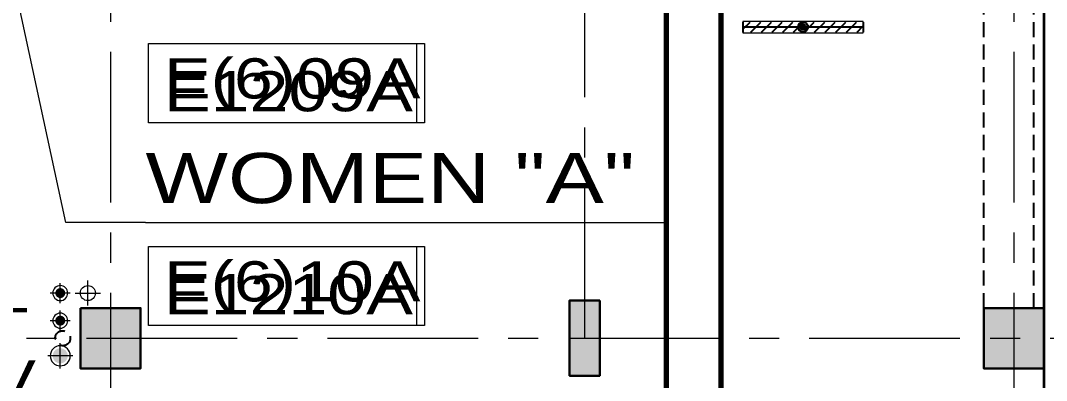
# Model space of a CAD drawing. Header units: inches. Extents: x -26575 to 27, y -11337 to 2257.
# Drawn here: x -23616.9 to -23208, y 350.3 to 493.8 of the extents above; entities that cross this region are included whole.
import ezdxf
from ezdxf.enums import TextEntityAlignment as Align

# ---------------------------------------------------------------- set-up
doc = ezdxf.new("R2010")
doc.units = ezdxf.units.IN
doc.header["$LTSCALE"] = 48
doc.header["$MEASUREMENT"] = 0
for name, pattern in [('A106$0$CENTER', [2, 1.25, -0.25, 0.25, -0.25]), ('A112$0$CENTER', [2, 1.25, -0.25, 0.25, -0.25]), ('NB - 12th floor_plan$0$HIDDEN2', [0.1875, 0.125, -0.0625])]:
    doc.linetypes.add(name, pattern=pattern)
for name, color, linetype in [('A106$0$A-ANNO-PATT-1-12', 8, 'Continuous'), ('A106$0$A-ANNO-PATT-5-12', 8, 'Continuous'), ('A106$0$A-ANNO-PATT-6-12', 8, 'Continuous'), ('A106$0$A-ANNO-TEXT', 8, 'Continuous'), ('A106$0$A-AREA-IDEN', 8, 'Continuous'), ('A106$0$A-COLS-COL5-12', 8, 'Continuous'), ('A106$0$A-COLS-COL6-12', 8, 'Continuous'), ('A106$0$A-FLOR-SLEEVE', 8, 'Continuous'), ('A106$0$A-FLOR-SLEEVE-4-12', 8, 'Continuous'), ('A106$0$A-GRID-GRDP0-15', 8, 'Continuous'), ('A106$0$A-PLUMB-RISER', 8, 'Continuous'), ('A106$0$A-ROOF-LEAD-3-12', 8, 'Continuous'), ('A112$0$A-ANNO-IDEN', 8, 'Continuous'), ('A112$0$A-ANNO-PATT-1-12', 8, 'Continuous'), ('A112$0$A-ANNO-PATT-5-12', 8, 'Continuous'), ('A112$0$A-ANNO-PATT-6-12', 8, 'Continuous'), ('A112$0$A-COLS-COL1-12', 8, 'Continuous'), ('A112$0$A-COLS-COL5-12', 8, 'Continuous'), ('A112$0$A-COLS-COL6-12', 8, 'Continuous'), ('A112$0$A-FLOR-SLEEVE', 8, 'Continuous'), ('A112$0$A-FLOR-SLEEVE-4-12', 8, 'Continuous'), ('A112$0$A-GRID-GRDP0-15', 8, 'Continuous'), ('A112$0$A-PLUMB-RISER', 8, 'Continuous'), ('A112$0$A-ROOF-LEAD-3-12', 8, 'A112$0$CENTER'), ('A612$0$A-COLS-COL1-12', 8, 'Continuous'), ('A612$0$A-FLOR-SLEEVE', 8, 'Continuous'), ('A612$0$br612 - E-Lite', 3, 'Continuous'), ('E-FIRE', 234, 'Continuous'), ('E-Lite', 53, 'Continuous'), ('E-Lite-Emer', 13, 'Continuous'), ('NB - 12th floor_plan$0$STCBEAMS', 1, 'NB - 12th floor_plan$0$HIDDEN2'), ('NB - 12th floor_plan$0$STCCOLS1', 1, 'NB - 12th floor_plan$0$HIDDEN2'), ('NB - 12th floor_plan$0$STPJ', 1, 'NB - 12th floor_plan$0$HIDDEN2'), ('NB - 12th floor_plan$0$STWETSTACK', 1, 'NB - 12th floor_plan$0$HIDDEN2'), ('XREF', 7, 'Continuous')]:
    doc.layers.add(name, color=color, linetype=linetype)
doc.layers.add('E-Fire-Covr', color=240, linetype='Continuous', lineweight=70, plot=False)
doc.styles.add('A106$0$Arial', font='arial.ttf', dxfattribs={"height": 0.07683851047904193})
doc.styles.add('A106$0$style-Arial', font='arial.ttf')
doc.styles.add('A112$0$Arial', font='arial.ttf', dxfattribs={"height": 0.07683851047904193})

# ---------------------------------------------------------------- blocks, each defined once
blk = doc.blocks.new('*D600', base_point=(-0.0001762183201208245, 4.436446016597984e-05))
at = {"layer": 'A106$0$A-FLOR-SLEEVE', "linetype": 'Continuous', "lineweight": 0}
for p, q in [((3.999823781679879, 4.436446016597984e-05), (-4.000176218320121, 4.436446016597984e-05)), ((-0.0001762183201208245, -3.999955635539834), (-0.0001762183201208245, 4.000044364460166))]:
    blk.add_line(p, q, dxfattribs=at)
blk = doc.blocks.new('*U599')
at = {"layer": 'A106$0$A-FLOR-SLEEVE', "linetype": 'Continuous', "lineweight": 13, "extrusion": (0, 0, -1)}
blk.add_circle((0.0001762183201208245, 4.436446016597984e-05), 3, dxfattribs=at)
at = {"layer": 'A106$0$A-FLOR-SLEEVE', "linetype": 'Continuous', "lineweight": 0}
blk.add_blockref('*D600', (-0.0001762183201208245, 4.436446016597984e-05), dxfattribs=at)
blk = doc.blocks.new('*D602', base_point=(2.758229311439209e-05, -8.205071048905666e-05))
at = {"layer": 'A106$0$A-FLOR-SLEEVE', "linetype": 'Continuous', "lineweight": 0}
for p, q in [((2.758229311439209e-05, -5.000082050710489), (2.758229311439209e-05, 4.999917949289511)), ((5.000027582293114, -8.205071048905666e-05), (-4.999972417706886, -8.205071048905666e-05))]:
    blk.add_line(p, q, dxfattribs=at)
blk = doc.blocks.new('*U601')
at = {"layer": 'A106$0$A-FLOR-SLEEVE', "linetype": 'Continuous', "lineweight": 13, "extrusion": (0, 0, -1)}
blk.add_circle((-2.758229311439209e-05, -8.205071048905666e-05), 4, dxfattribs=at)
at = {"layer": 'A106$0$A-FLOR-SLEEVE', "linetype": 'Continuous', "lineweight": 0}
blk.add_blockref('*D602', (2.758229311439209e-05, -8.205071048905666e-05), dxfattribs=at)
blk = doc.blocks.new('*D610', base_point=(-6.153803406050429e-05, 2.068672148425321e-05))
at = {"layer": 'A106$0$A-FLOR-SLEEVE-4-12', "linetype": 'Continuous', "lineweight": 0}
for p, q in [((-6.153803406050429e-05, -4.999979313278516), (-6.153803406050429e-05, 5.000020686721484)), ((-5.000061538034061, 2.068672148425321e-05), (4.999938461965939, 2.068672148425321e-05))]:
    blk.add_line(p, q, dxfattribs=at)
blk = doc.blocks.new('*U609')
at = {"layer": 'A106$0$A-FLOR-SLEEVE-4-12', "linetype": 'Continuous', "lineweight": 13}
blk.add_circle((-6.153803406050429e-05, 2.068672148425321e-05), 3, dxfattribs=at)
at = {"layer": 'A106$0$A-FLOR-SLEEVE-4-12', "linetype": 'Continuous', "lineweight": 0}
blk.add_blockref('*D610', (-6.153803406050429e-05, 2.068672148425321e-05), dxfattribs=at)
blk = doc.blocks.new('A106')
at = {"layer": 'A106$0$A-PLUMB-RISER', "lineweight": 30}
h = blk.add_hatch(color=256, dxfattribs=at)
edge = h.paths.add_edge_path()
edge.add_arc((-23601.0236220332, 385.1574136938966), 1.99999999999997, 0, 360)
h = blk.add_hatch(color=256, dxfattribs=at)
edge = h.paths.add_edge_path()
edge.add_arc((-23601.0236220332, 374.1574136938966), 2.000000000000029, 0, 360)
at = {"layer": 'A106$0$A-ROOF-LEAD-3-12', "lineweight": 13}
h = blk.add_hatch(color=256, dxfattribs=at)
edge = h.paths.add_edge_path()
edge.add_arc((-23601.0236220332, 360.1574136938966), 3, 0, 360)
at = {"layer": 'A106$0$A-ANNO-PATT-1-12', "lineweight": 30}
blk.add_solid([(-23209.02362204724, 355.1574136608535), (-23209.02362204724, 379.1574136608535), (-23233.02362204724, 355.1574136608535), (-23233.02362204724, 379.1574136608535)], dxfattribs=at)
at = {"layer": 'A106$0$A-ANNO-PATT-5-12', "lineweight": 30, "extrusion": (0, 0, -1)}
blk.add_solid([(23386.03366249952, 352.209664924305), (23398.03364453686, 352.209664924305), (23386.03366249952, 382.2089955368488), (23398.03364453686, 382.2089955368488)], dxfattribs=at)
at = {"layer": 'A106$0$A-ANNO-PATT-6-12', "lineweight": 30}
blk.add_solid([(-23569.02362204724, 355.1574136608535), (-23569.02362204724, 379.1574136608535), (-23593.02362204724, 355.1574136608535), (-23593.02362204724, 379.1574136608535)], dxfattribs=at)
at = {"layer": 'A106$0$A-AREA-IDEN', "lineweight": 13}
blk.add_line((-23567.0736999325, 413.2278413820713, 0.2065939808425978), (-23360.51096506422, 413.2278413820713, 0.2065939808425978), dxfattribs=at)
at = {"layer": 'A106$0$A-AREA-IDEN', "lineweight": 0, "elevation": 0.2065939808425978, "flags": 128}
blk.add_lwpolyline([(-23567.0736999325, 413.2278413820713), (-23598.76558165106, 413.2278413820713), (-23645.25693131543, 628.3189531362158)], dxfattribs=at)
at = {"layer": 'A106$0$A-AREA-IDEN', "lineweight": 13}
for points in [[(-23565.87389678289, 484.5793528015287, 0.2065939808425978), (-23455.91854048873, 484.5793528015287, 0.2065939808425978), (-23455.91854048873, 453.0498252424736, 0.2065939808425978), (-23565.87389678289, 453.0498252424736, 0.2065939808425978)], [(-23565.87389678289, 403.7111090986068, 0.2065939808425978), (-23455.91854048873, 403.7111090986068, 0.2065939808425978), (-23455.91854048873, 372.1815815395517, 0.2065939808425978), (-23565.87389678289, 372.1815815395517, 0.2065939808425978)]]:
    blk.add_3dface(points, dxfattribs=at)
at = {"layer": 'A106$0$A-COLS-COL5-12', "lineweight": 30}
blk.add_3dface([(-23386.03366249952, 382.2089955368488), (-23398.03364453686, 382.2089955368488), (-23398.03364453686, 352.209664924305), (-23386.03366249952, 352.209664924305)], dxfattribs=at)
at = {"layer": 'A106$0$A-COLS-COL6-12', "lineweight": 30}
blk.add_3dface([(-23593.02362204724, 379.1574136608535), (-23569.02362204724, 379.1574136608535), (-23569.02362204724, 355.1574136608535), (-23593.02362204724, 355.1574136608535)], dxfattribs=at)
at = {"layer": 'A106$0$A-GRID-GRDP0-15', "linetype": 'A106$0$CENTER', "lineweight": 0}
for p, q in [((-23581.02362203524, 2113.236184367351), (-23581.02362198513, -676.905219268502)), ((-23392.03365351819, 367.1574136608535), (-23392.03365351819, 2113.236184367352)), ((-23221.02362203524, 2113.236184367351), (-23221.02362198513, -676.9055080903597)), ((-24358.52662407622, 367.1574136608535), (-20364.93221050551, 367.1574136608535))]:
    blk.add_line(p, q, dxfattribs=at)
at = {"layer": 'A106$0$A-FLOR-SLEEVE', "lineweight": 13}
for name, p in [('*U599', (-23601.02344581488, 385.1573693294364)), ('*U599', (-23601.02344581488, 374.1573693294364)), ('*U601', (-23601.02364961549, 360.157495744607))]:
    blk.add_blockref(name, p, dxfattribs=at)
at = {"layer": 'A106$0$A-FLOR-SLEEVE-4-12', "lineweight": 13}
blk.add_blockref('*U609', (-23590.02356046617, 385.1573929741317), dxfattribs=at)
at = {"layer": 'A106$0$A-ANNO-TEXT', "lineweight": 13, "style": 'A106$0$style-Arial', "width": 1.246875153404916}
for s, p in [('RL', (-23649.03648956979, 393.4724644007542)), ('SV', (-23647.89603571007, 358.3247206564957))]:
    blk.add_text(s, height=15.99999803149606, dxfattribs=at).set_placement(p, align=Align.TOP_LEFT)
at = {"layer": 'A106$0$A-AREA-IDEN', "lineweight": 13, "style": 'A106$0$style-Arial', "width": 1.246875153404916}
for s, p in [('E(6)09A', (-23559.68984166479, 462.6925417779066, 0.2065939808425978)), ('E(6)10A', (-23559.68984166479, 381.8242980749848, 0.2065939808425978))]:
    blk.add_text(s, height=15.99999803149606, dxfattribs=at).set_placement(p)
at = {"layer": 'A106$0$A-AREA-IDEN', "lineweight": 13, "insert": (-23567.07468418447, 420.7068453190792, 0.2065939808425978), "char_height": 19.99999606299212, "attachment_point": 7, "line_spacing_factor": 0.5999999999999999, "style": 'A106$0$Arial'}
blk.add_mtext('\\H1x;\\W1.24688;WOMEN "A"', dxfattribs=at)
blk = doc.blocks.new('A112')
at = {"layer": 'A112$0$A-PLUMB-RISER', "lineweight": 30}
h = blk.add_hatch(color=256, dxfattribs=at)
edge = h.paths.add_edge_path()
edge.add_arc((-23601.0236220332, 385.1574136938966), 1.99999999999997, 0, 360)
h = blk.add_hatch(color=256, dxfattribs=at)
edge = h.paths.add_edge_path()
edge.add_arc((-23601.0236220332, 374.1574136938966), 2.000000000000029, 0, 360)
at = {"layer": 'A112$0$A-ROOF-LEAD-3-12', "lineweight": 13}
h = blk.add_hatch(color=256, dxfattribs=at)
edge = h.paths.add_edge_path()
edge.add_arc((-23601.0236220332, 360.1574136938966), 3, 0, 360)
at = {"layer": 'A112$0$A-ANNO-IDEN', "lineweight": 13}
blk.add_line((-23567.0736999325, 413.2278413820713, 0.2065939808425978), (-23360.51096506422, 413.2278413820713, 0.2065939808425978), dxfattribs=at)
at = {"layer": 'A112$0$A-ANNO-IDEN', "lineweight": 0, "elevation": 0.2065939808425978, "flags": 128}
blk.add_lwpolyline([(-23567.0736999325, 413.2278413820713), (-23598.76558165106, 413.2278413820713), (-23645.25693131543, 628.3189531362158)], dxfattribs=at)
at = {"layer": 'A112$0$A-ANNO-IDEN', "lineweight": 13}
for points in [[(-23565.87389678289, 484.5793528015287, 0.2065939808425978), (-23459.01353193906, 484.5793528015287, 0.2065939808426623), (-23459.01353193906, 453.0498252424736, 0.2065939808426623), (-23565.87389678289, 453.0498252424736, 0.2065939808425978)], [(-23565.87389678289, 403.7111090986068, 0.2065939808425978), (-23459.01353193906, 403.7111090986068, 0.2065939808426623), (-23459.01353193906, 372.1815815395517, 0.2065939808426623), (-23565.87389678289, 372.1815815395517, 0.2065939808425978)]]:
    blk.add_3dface(points, dxfattribs=at)
at = {"layer": 'A112$0$A-ANNO-PATT-1-12', "lineweight": 30}
blk.add_solid([(-23209.02362204724, 355.1574136608535), (-23209.02362204724, 379.1574136608535), (-23233.02362204724, 355.1574136608535), (-23233.02362204724, 379.1574136608535)], dxfattribs=at)
at = {"layer": 'A112$0$A-ANNO-PATT-5-12', "lineweight": 30, "extrusion": (0, 0, -1)}
blk.add_solid([(23386.03366249952, 352.209664924305), (23398.03364453686, 352.209664924305), (23386.03366249952, 382.2089955368488), (23398.03364453686, 382.2089955368488)], dxfattribs=at)
at = {"layer": 'A112$0$A-ANNO-PATT-6-12', "lineweight": 30}
blk.add_solid([(-23569.02362204724, 355.1574136608535), (-23569.02362204724, 379.1574136608535), (-23593.02362204724, 355.1574136608535), (-23593.02362204724, 379.1574136608535)], dxfattribs=at)
at = {"layer": 'A112$0$A-COLS-COL1-12', "lineweight": 30}
blk.add_3dface([(-23233.02362204724, 379.1574136608535), (-23209.02362204724, 379.1574136608535), (-23209.02362204724, 355.1574136608535), (-23233.02362204724, 355.1574136608535)], dxfattribs=at)
at = {"layer": 'A112$0$A-COLS-COL5-12', "lineweight": 30}
blk.add_3dface([(-23386.03366249952, 382.2089955368488), (-23398.03364453686, 382.2089955368488), (-23398.03364453686, 352.209664924305), (-23386.03366249952, 352.209664924305)], dxfattribs=at)
at = {"layer": 'A112$0$A-COLS-COL6-12', "lineweight": 30}
blk.add_3dface([(-23593.02362204724, 379.1574136608535), (-23569.02362204724, 379.1574136608535), (-23569.02362204724, 355.1574136608535), (-23593.02362204724, 355.1574136608535)], dxfattribs=at)
at = {"layer": 'A112$0$A-FLOR-SLEEVE', "lineweight": 0}
for p, q in [((-23601.0236220332, 381.1574136938966), (-23601.0236220332, 389.1574136938966)), ((-23597.0236220332, 385.1574136938966), (-23605.0236220332, 385.1574136938966)), ((-23601.0236220332, 370.1574136938966), (-23601.0236220332, 378.1574136938966)), ((-23597.0236220332, 374.1574136938966), (-23605.0236220332, 374.1574136938966)), ((-23601.0236220332, 355.1574136938966), (-23601.0236220332, 365.1574136938966)), ((-23596.0236220332, 360.1574136938966), (-23606.0236220332, 360.1574136938966))]:
    blk.add_line(p, q, dxfattribs=at)
at = {"layer": 'A112$0$A-FLOR-SLEEVE', "lineweight": 13, "extrusion": (0, 0, -1)}
for centre, radius in [((23601.0236220332, 385.1574136938966), 3), ((23601.0236220332, 374.1574136938966), 3), ((23601.0236220332, 360.1574136938966), 4)]:
    blk.add_circle(centre, radius, dxfattribs=at)
at = {"layer": 'A112$0$A-FLOR-SLEEVE-4-12', "lineweight": 0}
for p, q in [((-23590.02362200421, 380.1574136608532), (-23590.02362200421, 390.1574136608532)), ((-23595.02362200421, 385.1574136608532), (-23585.02362200421, 385.1574136608532))]:
    blk.add_line(p, q, dxfattribs=at)
at = {"layer": 'A112$0$A-FLOR-SLEEVE-4-12', "lineweight": 13}
blk.add_circle((-23590.02362200421, 385.1574136608532), 3, dxfattribs=at)
at = {"layer": 'A112$0$A-GRID-GRDP0-15', "linetype": 'A112$0$CENTER', "lineweight": 0}
for p, q in [((-23581.02362203524, 2113.236184367351), (-23581.02362198513, -676.905219268502)), ((-23392.03365351819, 367.1574136608535), (-23392.03365351819, 2113.236184367352)), ((-23221.02362203524, 2113.236184367351), (-23221.02362198513, -676.9055080903597)), ((-24358.52662407622, 367.1574136608535), (-20364.93221050551, 367.1574136608535))]:
    blk.add_line(p, q, dxfattribs=at)
at = {"layer": 'A112$0$A-ANNO-IDEN', "lineweight": 13, "attachment_point": 7, "style": 'A112$0$Arial'}
for s, insert, char_height, line_spacing_factor in [('\\H1x;\\W1.24688;E1209A', (-23559.68984166479, 457.3592091007412, 0.2065939808425978), 15.99999803149606, 0.6), ('\\H1x;\\W1.24688;WOMEN "A"', (-23567.07468418447, 420.7068453190792, 0.2065939808425978), 19.99999606299212, 0.5999999999999999), ('\\H1x;\\W1.24688;E1210A', (-23559.68984166479, 376.4909653978194, 0.2065939808425978), 15.99999803149606, 0.6)]:
    blk.add_mtext(s, dxfattribs=dict(at, insert=insert, char_height=char_height, line_spacing_factor=line_spacing_factor))
blk = doc.blocks.new('A612')
at = {"layer": 'A612$0$A-COLS-COL1-12', "lineweight": 30}
blk.add_3dface([(-23233.02362204724, 379.1574136608535), (-23209.02362204724, 379.1574136608535), (-23209.02362204724, 355.1574136608535), (-23233.02362204724, 355.1574136608535)], dxfattribs=at)
at = {"layer": 'A612$0$A-FLOR-SLEEVE', "lineweight": 0}
for p, q in [((-23601.0236220332, 381.1574136938966), (-23601.0236220332, 389.1574136938966)), ((-23597.0236220332, 385.1574136938966), (-23605.0236220332, 385.1574136938966)), ((-23601.0236220332, 370.1574136938966), (-23601.0236220332, 378.1574136938966)), ((-23597.0236220332, 374.1574136938966), (-23605.0236220332, 374.1574136938966)), ((-23601.0236220332, 355.1574136938966), (-23601.0236220332, 365.1574136938966)), ((-23596.0236220332, 360.1574136938966), (-23606.0236220332, 360.1574136938966))]:
    blk.add_line(p, q, dxfattribs=at)
at = {"layer": 'A612$0$A-FLOR-SLEEVE', "lineweight": 13, "extrusion": (0, 0, -1)}
for centre, radius in [((23601.0236220332, 385.1574136938966), 3), ((23601.0236220332, 374.1574136938966), 3), ((23601.0236220332, 360.1574136938966), 4)]:
    blk.add_circle(centre, radius, dxfattribs=at)
at = {"layer": 'A612$0$br612 - E-Lite', "lineweight": 13}
blk.add_3dface([(-23329.02229419206, 488.9134703085998), (-23281.02229419206, 488.9134703085998), (-23281.02229419206, 493.4134703085998), (-23329.02229419206, 493.4134703085998)], dxfattribs=at)
blk = doc.blocks.new('NB - 12th floor_plan')
at = {"layer": 'NB - 12th floor_plan$0$STCBEAMS'}
for p, q in [((-23233.02362204724, 379.1574136608538), (-23233.02362204724, 1009.16966543879)), ((-23213.02362204724, 379.1574136608537), (-23213.02362204724, 1009.16966543879)), ((-23227.02813139965, 355.1574136608538), (-23227.02813139965, 355.1570432302242))]:
    blk.add_line(p, q, dxfattribs=at)
at = {"layer": 'NB - 12th floor_plan$0$STCCOLS1'}
for points in [[(-23398.03364453686, 352.2096649243053), (-23386.03366249952, 352.2096649243053), (-23386.03366249952, 382.2089955368497), (-23398.03364453686, 382.2089955368497)], [(-23593.02362204724, 379.1574136608538), (-23569.02362204724, 379.1574136608538), (-23569.02362204724, 355.1574136608538), (-23593.02362204724, 355.1574136608538)], [(-23233.02362204724, 379.1574136608538), (-23209.02362204724, 379.1574136608538), (-23209.02362204724, 355.1574136608538), (-23233.02362204724, 355.1574136608538)]]:
    blk.add_lwpolyline(points, close=True, dxfattribs=at)
at = {"layer": 'NB - 12th floor_plan$0$STPJ', "const_width": 1}
blk.add_lwpolyline([(-23207.02270673237, 551.7846046692699), (-23209.02362204724, 551.7846046692699), (-23209.02362204724, -7.404507956841599)], dxfattribs=at)
at = {"layer": 'NB - 12th floor_plan$0$STWETSTACK'}
blk.add_circle((-23600.02358033312, 367.1574136883523), 3, dxfattribs=at)
blk = doc.blocks.new('LFIND4')
for p, q in [((-24, 2), (-24, -2)), ((24, 0), (-24, 0)), ((24, 2), (24, -2))]:
    blk.add_line(p, q)
for radius in [2, 1.118033988749895, 0.5]:
    blk.add_circle((0, 0), radius)
blk = doc.blocks.new('*U164')
at = {"layer": 'E-Fire-Covr'}
blk.add_lwpolyline([(10.15365277352731, 321.9999999999999), (318, 321.9999999999999), (318, -314.0000000000001), (-318, -314.0000000000001), (-318, 321.9999999999999), (-9.514662369719645, 321.9999999999999)], dxfattribs=at)

msp = doc.modelspace()

# ---------------------------------------------------------------- hatches: boundary and pattern name
at = {"layer": 'E-Lite-Emer'}
h = msp.add_hatch(dxfattribs=at)
h.set_pattern_fill('ANSI31', color=256, scale=24, angle=180, style=0)
h.set_pattern_definition([(225, (-25400.5473158345, 3212.913486312447), (2.121320343559641, -2.121320343559644), [])])
h.paths.add_polyline_path([(-23281.02229419206, 493.1634703085998), (-23329.02229419206, 493.1634703085998), (-23329.02229419206, 489.1634703085998), (-23281.02229419206, 489.1634703085998)])

# ---------------------------------------------------------------- block references
at = {"layer": 'E-FIRE'}
for p in [(-23655.84257431043, 303.6919876865686), (-23041.43126320031, 303.6919876865686)]:
    msp.add_blockref('*U164', p, dxfattribs=at)
at = {"layer": 'E-Lite'}
msp.add_blockref('LFIND4', (-23305.02229419206, 491.1634703085998), dxfattribs=at)
at = {"layer": 'XREF'}
for name in ['A106', 'A112', 'NB - 12th floor_plan', 'A612']:
    msp.add_blockref(name, (0, 0), dxfattribs=at)

doc.saveas('drawing.dxf')
